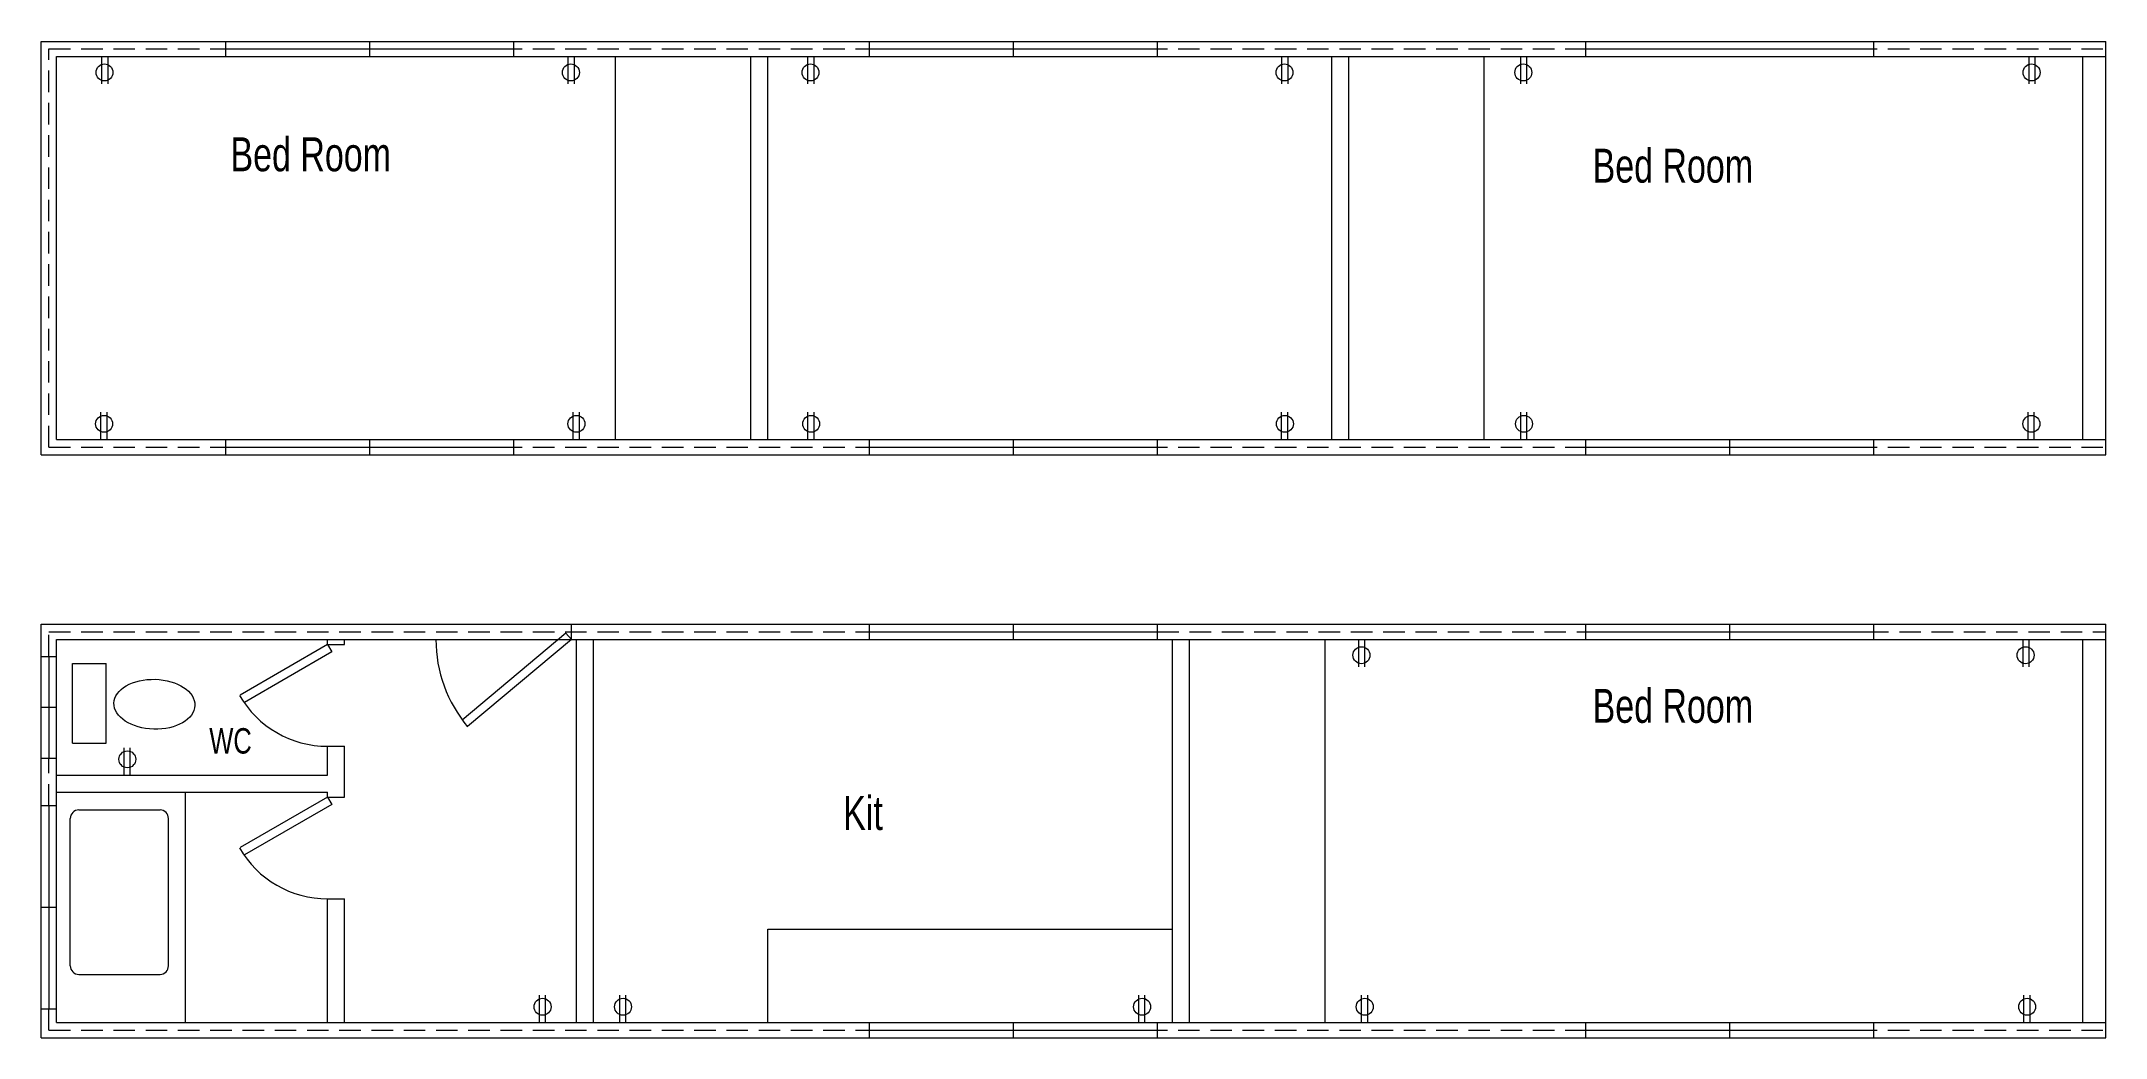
# Model space of a CAD drawing. Header units: centimetres. Extents: x 113 to 1332, y 839 to 1427.
import ezdxf

# ---------------------------------------------------------------- set-up
doc = ezdxf.new("R2010")
doc.units = ezdxf.units.CM
doc.linetypes.add('DASHED', pattern=[19.05, 12.7, -6.35])
doc.linetypes.add('DOT', pattern=[6.35, 0, -6.35])
doc.layers.get('0').update_dxf_attribs({"linetype": 'CONTINUOUS', "lineweight": 0})
for name, color, linetype, lineweight in [('bogus', 3, 'DOT', 0), ('doors', 6, 'CONTINUOUS', 0), ('eletrical', 1, 'CONTINUOUS', 0), ('fixtures', 3, 'CONTINUOUS', 0), ('text', 7, 'CONTINUOUS', 0)]:
    doc.layers.add(name, color=color, linetype=linetype, lineweight=lineweight)
doc.styles.get("Standard").update_dxf_attribs({"font": 'txt', "width": 0.75})

# ---------------------------------------------------------------- blocks, each defined once
blk = doc.blocks.new('WC-hor-left')
at = {"layer": 'fixtures'}
for p, q in [((0, 0), (0, 47)), ((0, 47), (20, 47)), ((20, 0), (20, 47)), ((0, 0), (20, 0))]:
    blk.add_line(p, q, dxfattribs=at)
blk.add_ellipse((48.4, 22.9), major_axis=(23.9, -0.7), ratio=0.615652, dxfattribs=at)
at = {"layer": 'text', "insert": (80.8, 8.8), "char_height": 15, "width": 100, "attachment_point": 1}
blk.add_mtext('WC', dxfattribs=at)
blk = doc.blocks.new('door60verleft')
at = {"layer": 'fixtures', "color": 6}
for p, q in [((0, 0), (-51.5, -29.8)), ((0, 0), (2.5, -4.3)), ((2.5, -4.3), (-49, -34.1))]:
    blk.add_line(p, q, dxfattribs=at)
blk.add_arc((0, 0), 60, 210, 270, dxfattribs=at)
blk = doc.blocks.new('tub-ver')
at = {"color": 3}
for p, q in [((0, -87), (0, 0)), ((5, 5), (53, 5)), ((58, -87), (58, 0)), ((5, -92), (53, -92))]:
    blk.add_line(p, q, dxfattribs=at)
for centre, start, end in [((5, 0), 90, 180), ((53, 0), 0, 90), ((5, -87), 180, 270), ((53, -87), 270, 0)]:
    blk.add_arc(centre, 5, start, end, dxfattribs=at)
blk = doc.blocks.new('door80verright')
at = {"layer": 'doors'}
for p, q in [((0, 0), (-3.8, -3.2)), ((0, 0), (51.4, -61.3)), ((-3.8, -3.2), (47.6, -64.5))]:
    blk.add_line(p, q, dxfattribs=at)
blk.add_arc((0, 0), 80, 270, 310, dxfattribs=at)
blk = doc.blocks.new('out110hor')
at = {"layer": 'eletrical'}
for p, q in [((0, 0), (0, 16.1)), ((3.6, 0), (3.6, 16.1))]:
    blk.add_line(p, q, dxfattribs=at)
blk.add_circle((1.9, 9.3), 5, dxfattribs=at)
blk = doc.blocks.new('out110hor-dwn')
at = {"layer": 'eletrical', "rotation": 180}
blk.add_blockref('out110hor', (0, 0), dxfattribs=at)

msp = doc.modelspace()

# ---------------------------------------------------------------- linework, layer by layer
for p, q in [((112.9, 1182.6), (112.9, 1426.6)), ((112.9, 1426.6), (1331.9, 1426.6)), ((221.9, 1417.6), (221.9, 1426.6)), ((306.9, 1417.6), (306.9, 1426.6)), ((391.9, 1417.6), (391.9, 1426.6)), ((601.9, 1417.6), (601.9, 1426.6)), ((686.9, 1417.6), (686.9, 1426.6)), ((771.9, 1417.6), (771.9, 1426.6)), ((1024.9, 1417.6), (1024.9, 1426.6)), ((1194.9, 1417.6), (1194.9, 1426.6)), ((1331.9, 1182.6), (1331.9, 1426.6)), ((121.9, 1417.6), (1331.9, 1417.6)), ((121.9, 1191.6), (121.9, 1417.6)), ((221.9, 1422.1), (391.9, 1422.1)), ((451.9, 1191.6), (451.9, 1417.6)), ((531.9, 1191.6), (531.9, 1417.6)), ((541.9, 1191.6), (541.9, 1417.6)), ((601.9, 1422.1), (771.9, 1422.1)), ((874.9, 1191.6), (874.9, 1417.6)), ((884.9, 1191.6), (884.9, 1417.6)), ((964.9, 1191.6), (964.9, 1417.6)), ((1024.9, 1422.1), (1194.9, 1422.1)), ((1318.4, 1191.6), (1318.4, 1417.6)), ((112.9, 1182.6), (1331.9, 1182.6)), ((121.9, 1191.6), (1331.9, 1191.6)), ((221.9, 1182.6), (221.9, 1191.6)), ((221.9, 1187.1), (391.9, 1187.1)), ((306.9, 1182.6), (306.9, 1191.6)), ((391.9, 1182.6), (391.9, 1191.6)), ((601.9, 1182.6), (601.9, 1191.6)), ((601.9, 1187.1), (771.9, 1187.1)), ((686.9, 1182.6), (686.9, 1191.6)), ((771.9, 1182.6), (771.9, 1191.6)), ((1024.9, 1182.6), (1024.9, 1191.6)), ((1024.9, 1187.1), (1194.9, 1187.1)), ((1109.9, 1182.6), (1109.9, 1191.6)), ((1194.9, 1182.6), (1194.9, 1191.6)), ((112.9, 838.6), (112.9, 1082.6)), ((112.9, 1082.6), (1331.9, 1082.6)), ((121.9, 1073.6), (1331.9, 1073.6)), ((121.9, 847.6), (121.9, 1073.6)), ((281.9, 1070.6), (281.9, 1073.6)), ((291.9, 1070.6), (291.9, 1073.6)), ((425.9, 1073.6), (425.9, 1082.6)), ((428.9, 847.6), (428.9, 1073.6)), ((438.9, 847.6), (438.9, 1073.6)), ((601.9, 1073.6), (601.9, 1082.6)), ((601.9, 1078.1), (771.9, 1078.1)), ((686.9, 1073.6), (686.9, 1082.6)), ((771.9, 1073.6), (771.9, 1082.6)), ((780.9, 847.6), (780.9, 1073.6)), ((790.9, 847.6), (790.9, 1073.6)), ((870.9, 847.6), (870.9, 1073.6)), ((1024.9, 1073.6), (1024.9, 1082.6)), ((1024.9, 1078.1), (1194.9, 1078.1)), ((1109.9, 1073.6), (1109.9, 1082.6)), ((1194.9, 1073.6), (1194.9, 1082.6)), ((1318.4, 847.6), (1318.4, 1073.6)), ((1331.9, 838.6), (1331.9, 1082.6)), ((112.9, 1063.6), (121.9, 1063.6)), ((117.4, 1063.6), (117.4, 1003.6)), ((281.9, 1070.6), (291.9, 1070.6)), ((112.9, 1033.6), (121.9, 1033.6)), ((112.9, 1003.6), (121.9, 1003.6)), ((281.9, 1010.6), (291.9, 1010.6)), ((281.9, 993.6), (281.9, 1010.6)), ((291.9, 980.6), (291.9, 1010.6)), ((121.9, 993.6), (281.9, 993.6)), ((112.9, 975.6), (121.9, 975.6)), ((117.4, 975.6), (117.4, 855.6)), ((121.9, 983.6), (281.9, 983.6)), ((281.9, 980.6), (281.9, 983.6)), ((281.9, 980.6), (291.9, 980.6)), ((112.9, 915.6), (121.9, 915.6)), ((281.9, 920.6), (291.9, 920.6)), ((281.9, 847.6), (281.9, 920.6)), ((291.9, 847.6), (291.9, 920.6)), ((541.9, 847.6), (541.9, 902.6)), ((541.9, 902.6), (780.9, 902.6)), ((112.9, 855.6), (121.9, 855.6)), ((121.9, 847.6), (1331.9, 847.6)), ((601.9, 838.6), (601.9, 847.6)), ((601.9, 843.1), (771.9, 843.1)), ((686.9, 838.6), (686.9, 847.6)), ((771.9, 838.6), (771.9, 847.6)), ((1024.9, 838.6), (1024.9, 847.6)), ((1024.9, 843.1), (1194.9, 843.1)), ((1109.9, 838.6), (1109.9, 847.6)), ((1194.9, 838.6), (1194.9, 847.6)), ((1194.9, 838.6), (1194.9, 847.6)), ((112.9, 838.6), (1331.9, 838.6))]:
    msp.add_line(p, q)
at = {"linetype": 'DASHED'}
for p, q in [((117.4, 1422.1), (1331.9, 1422.1)), ((117.4, 1187.1), (117.4, 1422.1)), ((117.4, 1187.1), (1331.9, 1187.1)), ((117.4, 1078.1), (601.9, 1078.1)), ((117.4, 1063.6), (117.4, 1078.1)), ((601.9, 1078.1), (771.9, 1078.1)), ((771.9, 1078.1), (1331.9, 1078.1)), ((117.4, 975.6), (117.4, 1003.6)), ((117.4, 843.1), (117.4, 855.6)), ((117.4, 843.1), (1331.9, 843.1))]:
    msp.add_line(p, q, dxfattribs=at)
at = {"layer": 'bogus'}
for p, q in [((391.9, 1182.6), (391.9, 1191.6)), ((601.9, 1073.6), (601.9, 1082.6)), ((1024.9, 838.6), (1024.9, 847.6))]:
    msp.add_line(p, q, dxfattribs=at)
at = {"layer": 'fixtures'}
msp.add_line((198, 847.6), (198, 983.6), dxfattribs=at)

# ---------------------------------------------------------------- block references
at = {"layer": 'doors', "rotation": 270}
msp.add_blockref('door80verright', (425.9, 1073.6), dxfattribs=at)
at = {"layer": 'doors'}
for p in [(281.9, 1070.6), (281.9, 980.6)]:
    msp.add_blockref('door60verleft', p, dxfattribs=at)
at = {"layer": 'eletrical'}
for name, p in [('out110hor-dwn', (152.1, 1417.6)), ('out110hor-dwn', (427.5, 1417.6)), ('out110hor-dwn', (569, 1417.6)), ('out110hor-dwn', (848.9, 1417.6)), ('out110hor-dwn', (989.9, 1417.6)), ('out110hor-dwn', (1290, 1417.6)), ('out110hor', (148.1, 1191.6)), ('out110hor', (427, 1191.6)), ('out110hor', (565.6, 1191.6)), ('out110hor', (845.3, 1191.6)), ('out110hor', (986.5, 1191.6)), ('out110hor', (1286.1, 1191.6)), ('out110hor-dwn', (894.3, 1073.6)), ('out110hor-dwn', (1286.5, 1073.6)), ('out110hor', (161.8, 993.6)), ('out110hor', (407, 847.6)), ('out110hor', (454.5, 847.6)), ('out110hor', (761, 847.6)), ('out110hor', (892.5, 847.6)), ('out110hor', (1283.6, 847.6))]:
    msp.add_blockref(name, p, dxfattribs=at)
at = {"layer": 'fixtures'}
for name, p in [('WC-hor-left', (131.3, 1012.5)), ('tub-ver', (130, 968))]:
    msp.add_blockref(name, p, dxfattribs=at)

# ---------------------------------------------------------------- texts
at = {"layer": 'text', "char_height": 20, "width": 100, "attachment_point": 4}
for s, insert in [('Bed Room', (224.6, 1359.8)), ('Bed Room', (1028.9, 1353.1)), ('Bed Room', (1028.9, 1034.3)), ('Kit', (586.4, 971.1))]:
    msp.add_mtext(s, dxfattribs=dict(at, insert=insert))

doc.saveas('drawing.dxf')
